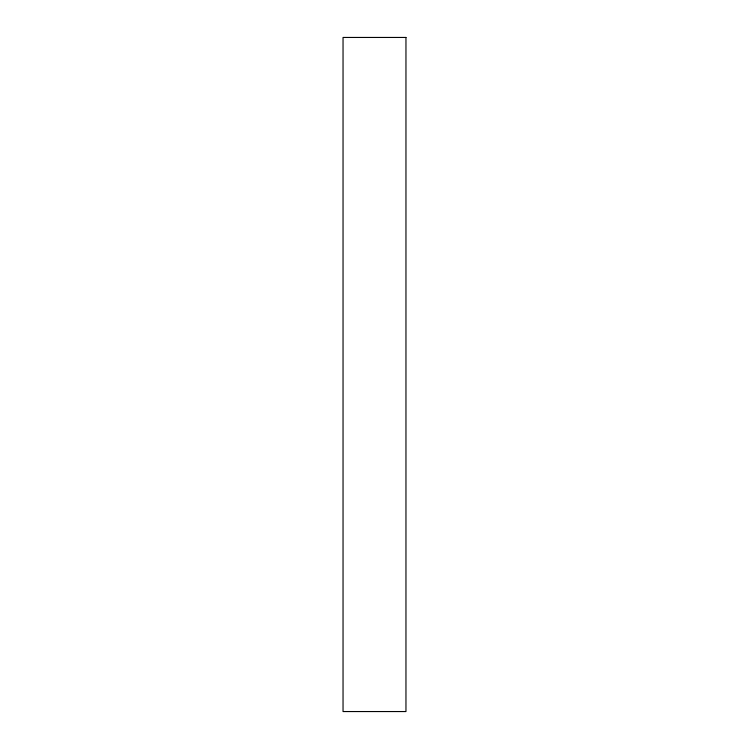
<?xml version="1.0" encoding="UTF-8"?>
<svg xmlns="http://www.w3.org/2000/svg" width="749" height="749" viewBox="0 0 749 749"><rect width="100%" height="100%" fill="white"/><g stroke="black" fill="none" stroke-linecap="round" stroke-linejoin="round"><path stroke-width="1.12" d="M405.958 37.45L343.042 37.45L343.042 711.55L405.958 711.55L405.958 37.45"/></g></svg>
